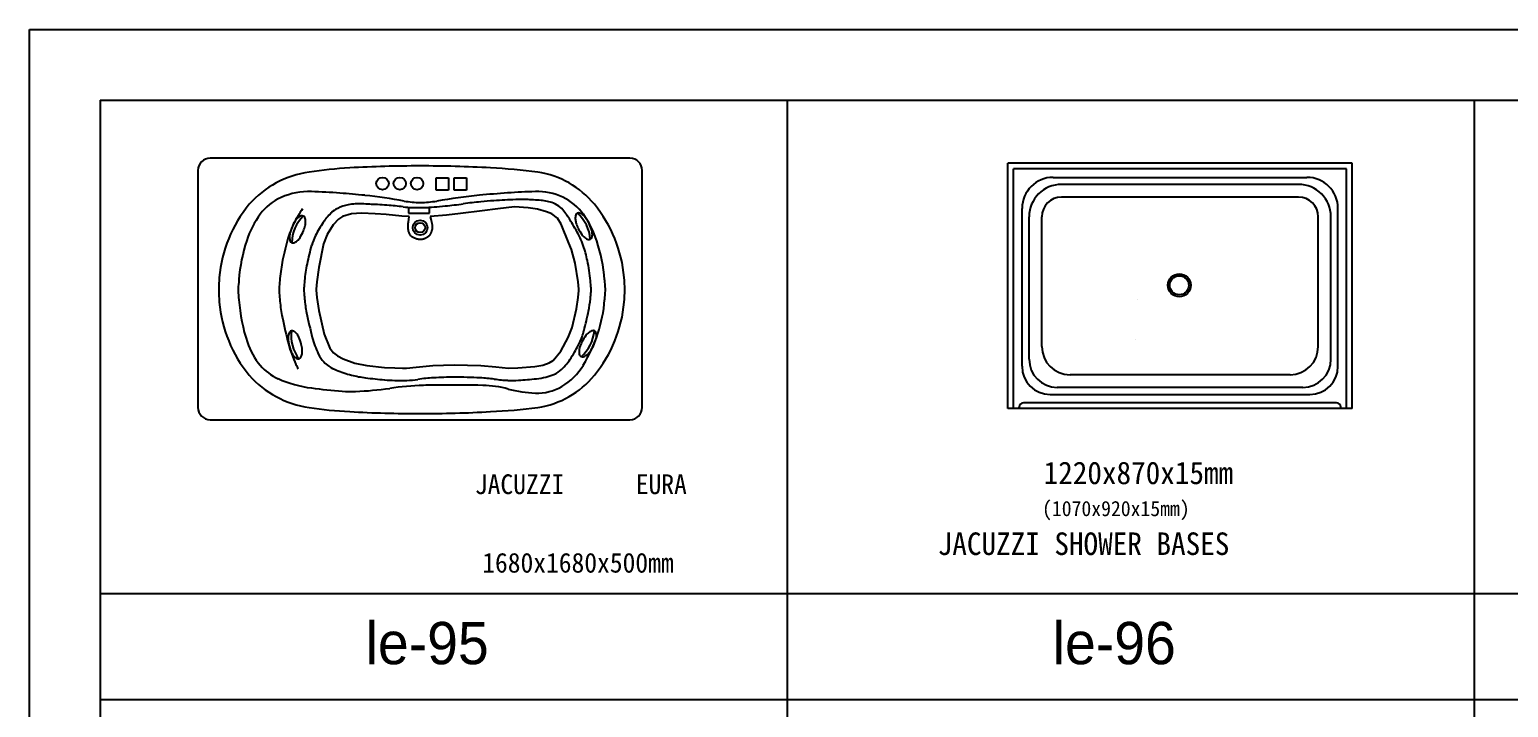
# Model space of a CAD drawing. Header units: inches. Extents: x -1249499 to 290957, y -589671 to 1013543.
# Drawn here: x -983681 to -979487, y 254249 to 256172 of the extents above; entities that cross this region are included whole.
import ezdxf

# ---------------------------------------------------------------- set-up
doc = ezdxf.new("R2010")
doc.units = ezdxf.units.IN
doc.header["$MEASUREMENT"] = 0
doc.layers.add('TOIL', color=9, linetype='Continuous')
doc.styles.get("Standard").update_dxf_attribs({"font": 'DotumChe.ttf'})
doc.styles.add('STYLE2', font='Dotum.ttf')

msp = doc.modelspace()

# ---------------------------------------------------------------- linework, layer by layer
at = {"color": 251}
for p, q in [((-983681, 256172.2), (-963793.2, 256172.2)), ((-983681, 242508), (-983681, 256172.2))]:
    msp.add_line(p, q, dxfattribs=at)
at = {"layer": 'TOIL', "color": 4}
for p, q in [((-983481, 255972.2), (-963993.2, 255972.2)), ((-983481, 255972.2), (-983481, 243471.1)), ((-981532.2, 255972.2), (-981532.2, 243471.1)), ((-979583.4, 255972.2), (-979583.4, 248871.5)), ((-983481, 254271.8), (-963993.2, 254271.8))]:
    msp.add_line(p, q, dxfattribs=at)
at = {"layer": 'TOIL', "color": 6}
for p, q in [((-981978.4, 255807.5), (-983168.4, 255807.5)), ((-980906, 255097), (-980906, 255793)), ((-979930, 255793), (-980906, 255793)), ((-979930, 255097), (-979930, 255793)), ((-983203.4, 255772.5), (-983203.4, 255100.5)), ((-982527.9, 255751.8), (-982492.9, 255751.8)), ((-982527.9, 255716.8), (-982527.9, 255751.8)), ((-982492.9, 255751.8), (-982492.9, 255716.8)), ((-982476.5, 255751.8), (-982441.5, 255751.8)), ((-982476.5, 255716.8), (-982476.5, 255751.8)), ((-982441.5, 255751.8), (-982441.5, 255716.8)), ((-981943.4, 255100.5), (-981943.4, 255772.5)), ((-980890, 255097), (-980890, 255777)), ((-979946, 255777), (-980890, 255777)), ((-980778, 255753), (-980058, 255753)), ((-979946, 255097), (-979946, 255777)), ((-982492.9, 255716.8), (-982527.9, 255716.8)), ((-982441.5, 255716.8), (-982476.5, 255716.8)), ((-980082, 255733), (-980754, 255733)), ((-980082, 255697), (-980754, 255697)), ((-982546.8, 255666.6), (-982605.8, 255666.6)), ((-982605.8, 255666.6), (-982605.8, 255651.4)), ((-982546.8, 255651.4), (-982546.8, 255666.6)), ((-982397, 255657.6), (-982458.5, 255650.2)), ((-982353.2, 255663.3), (-982397, 255657.6)), ((-982306, 255669.5), (-982353.2, 255663.3)), ((-982267.2, 255666.4), (-982306, 255669.5)), ((-982240, 255662.9), (-982267.2, 255666.4)), ((-982214.4, 255655.1), (-982240, 255662.9)), ((-982199.8, 255649.2), (-982214.4, 255655.1)), ((-980866, 255217), (-980866, 255665)), ((-979970, 255217), (-979970, 255665)), ((-982820, 255618.3), (-982837.1, 255590.6)), ((-982804.9, 255634.4), (-982820, 255618.3)), ((-982793.3, 255641.6), (-982804.9, 255634.4)), ((-982767.8, 255649.2), (-982793.3, 255641.6)), ((-982739.1, 255651.4), (-982767.8, 255649.2)), ((-982701.1, 255649.5), (-982739.1, 255651.4)), ((-982669.9, 255647.6), (-982701.1, 255649.5)), ((-982625.2, 255643.4), (-982669.9, 255647.6)), ((-982604.2, 255641.7), (-982625.2, 255643.4)), ((-982607.5, 255614.6), (-982607.3, 255617.9)), ((-982607.5, 255612), (-982607.5, 255614.6)), ((-982607.5, 255609.8), (-982607.5, 255612)), ((-982607.3, 255617.9), (-982606.9, 255622.1)), ((-982606.9, 255622.1), (-982606.2, 255627.3)), ((-982606.2, 255627.3), (-982605.3, 255633.7)), ((-982605.8, 255651.4), (-982546.8, 255651.4)), ((-982605.3, 255633.7), (-982604.2, 255641.7)), ((-982498.5, 255645.7), (-982545.1, 255642)), ((-982545.1, 255642), (-982544.3, 255639.2)), ((-982544.3, 255639.2), (-982543.7, 255636.8)), ((-982543.7, 255636.8), (-982543.2, 255634.8)), ((-982543.2, 255634.8), (-982542.8, 255633.1)), ((-982542.8, 255633.1), (-982542.4, 255631.6)), ((-982542.4, 255631.6), (-982542.1, 255630.4)), ((-982542.1, 255630.4), (-982541.8, 255629.3)), ((-982541.8, 255629.3), (-982541.6, 255628.3)), ((-982541.6, 255628.3), (-982541.4, 255627.5)), ((-982541.4, 255627.5), (-982541.2, 255626.6)), ((-982541.2, 255626.6), (-982541, 255625.9)), ((-982541, 255625.9), (-982540.8, 255625.2)), ((-982540.8, 255625.2), (-982540.7, 255624.5)), ((-982540.7, 255624.5), (-982540.5, 255623.9)), ((-982540.5, 255623.9), (-982540.4, 255623.3)), ((-982540.4, 255623.3), (-982540.3, 255622.7)), ((-982540.3, 255622.7), (-982540.1, 255622.1)), ((-982540.1, 255622.1), (-982540, 255621.6)), ((-982540, 255621.6), (-982539.9, 255621.1)), ((-982539.9, 255621.1), (-982539.8, 255620.6)), ((-982539.8, 255620.6), (-982539.7, 255620.1)), ((-982539.7, 255620.1), (-982539.6, 255619.6)), ((-982539.6, 255619.6), (-982539.6, 255619.1)), ((-982539.6, 255619.1), (-982539.5, 255618.7)), ((-982539.5, 255618.7), (-982539.4, 255618.3)), ((-982539.4, 255618.3), (-982539.3, 255617.8)), ((-982539.3, 255617.8), (-982539.3, 255617.4)), ((-982539.3, 255617.4), (-982539.2, 255617)), ((-982539.2, 255617), (-982539.2, 255616.6)), ((-982539.2, 255616.6), (-982539.1, 255616.3)), ((-982539.1, 255616.3), (-982539.1, 255615.9)), ((-982539.1, 255615.9), (-982539, 255615.6)), ((-982539, 255615.6), (-982539, 255615.2)), ((-982539, 255615.2), (-982538.9, 255614.9)), ((-982538.9, 255614.9), (-982538.9, 255614.6)), ((-982538.9, 255614.6), (-982538.9, 255614.2)), ((-982538.9, 255614.2), (-982538.9, 255613.9)), ((-982538.9, 255613.9), (-982538.8, 255613.6)), ((-982538.8, 255610.7), (-982538.9, 255610.5)), ((-982538.8, 255613.6), (-982538.8, 255613.3)), ((-982538.8, 255613.3), (-982538.8, 255613.1)), ((-982538.8, 255613.1), (-982538.8, 255612.8)), ((-982538.8, 255612.8), (-982538.8, 255612.5)), ((-982538.8, 255612.5), (-982538.8, 255612.2)), ((-982538.8, 255612.2), (-982538.8, 255612)), ((-982538.8, 255612), (-982538.8, 255611.7)), ((-982538.8, 255611.7), (-982538.8, 255611.5)), ((-982538.8, 255611.5), (-982538.8, 255611.2)), ((-982538.8, 255611.2), (-982538.8, 255611)), ((-982538.8, 255611), (-982538.8, 255610.7)), ((-982458.5, 255650.2), (-982498.5, 255645.7)), ((-982183.7, 255636.8), (-982199.8, 255649.2)), ((-982173.2, 255620.7), (-982183.7, 255636.8)), ((-982151.1, 255565.9), (-982173.2, 255620.7)), ((-980846, 255237), (-980846, 255641)), ((-980810, 255273), (-980810, 255641)), ((-980026, 255273), (-980026, 255641)), ((-979990, 255237), (-979990, 255641)), ((-982837.1, 255590.6), (-982847.3, 255564.9)), ((-982607.3, 255607.8), (-982607.5, 255609.8)), ((-982607, 255605.9), (-982607.3, 255607.8)), ((-982606.7, 255604), (-982607, 255605.9)), ((-982606.3, 255602.2), (-982606.7, 255604)), ((-982605.8, 255600.3), (-982606.3, 255602.2)), ((-982605.3, 255598.6), (-982605.8, 255600.3)), ((-982604.7, 255596.8), (-982605.3, 255598.6)), ((-982604, 255595.1), (-982604.7, 255596.8)), ((-982603.2, 255593.4), (-982604, 255595.1)), ((-982602.4, 255591.8), (-982603.2, 255593.4)), ((-982601.5, 255590.1), (-982602.4, 255591.8)), ((-982600.5, 255588.6), (-982601.5, 255590.1)), ((-982599.4, 255587.1), (-982600.5, 255588.6)), ((-982598.2, 255585.7), (-982599.4, 255587.1)), ((-982596.7, 255584.4), (-982598.2, 255585.7)), ((-982595.1, 255583.1), (-982596.7, 255584.4)), ((-982593.3, 255582), (-982595.1, 255583.1)), ((-982591.3, 255581), (-982593.3, 255582)), ((-982589.1, 255580.1), (-982591.3, 255581)), ((-982586.8, 255579.3), (-982589.1, 255580.1)), ((-982584.5, 255578.6), (-982586.8, 255579.3)), ((-982582.2, 255578.1), (-982584.5, 255578.6)), ((-982579.9, 255577.6), (-982582.2, 255578.1)), ((-982577.8, 255577.2), (-982579.9, 255577.6)), ((-982575.8, 255576.9), (-982577.8, 255577.2)), ((-982574.1, 255576.7), (-982575.8, 255576.9)), ((-982572.5, 255576.6), (-982574.1, 255576.7)), ((-982571.2, 255576.5), (-982572.5, 255576.6)), ((-982570, 255576.5), (-982571.2, 255576.5)), ((-982569, 255576.6), (-982570, 255576.5)), ((-982568, 255576.7), (-982569, 255576.6)), ((-982567.1, 255576.9), (-982568, 255576.7)), ((-982566.3, 255577.1), (-982567.1, 255576.9)), ((-982565.5, 255577.3), (-982566.3, 255577.1)), ((-982564.7, 255577.5), (-982565.5, 255577.3)), ((-982563.9, 255577.7), (-982564.7, 255577.5)), ((-982563.1, 255578), (-982563.9, 255577.7)), ((-982562.4, 255578.3), (-982563.1, 255578)), ((-982561.6, 255578.6), (-982562.4, 255578.3)), ((-982560.9, 255578.8), (-982561.6, 255578.6)), ((-982560.2, 255579.1), (-982560.9, 255578.8)), ((-982559.6, 255579.4), (-982560.2, 255579.1)), ((-982558.9, 255579.7), (-982559.6, 255579.4)), ((-982558.3, 255580), (-982558.9, 255579.7)), ((-982557.7, 255580.3), (-982558.3, 255580)), ((-982557.1, 255580.6), (-982557.7, 255580.3)), ((-982556.5, 255580.9), (-982557.1, 255580.6)), ((-982556, 255581.2), (-982556.5, 255580.9)), ((-982555.4, 255581.5), (-982556, 255581.2)), ((-982554.9, 255581.7), (-982555.4, 255581.5)), ((-982554.4, 255582), (-982554.9, 255581.7)), ((-982553.9, 255582.3), (-982554.4, 255582)), ((-982553.4, 255582.6), (-982553.9, 255582.3)), ((-982553, 255582.9), (-982553.4, 255582.6)), ((-982552.6, 255583.2), (-982553, 255582.9)), ((-982552.1, 255583.5), (-982552.6, 255583.2)), ((-982551.7, 255583.8), (-982552.1, 255583.5)), ((-982551.3, 255584), (-982551.7, 255583.8)), ((-982551, 255584.3), (-982551.3, 255584)), ((-982550.6, 255584.6), (-982551, 255584.3)), ((-982550.2, 255584.9), (-982550.6, 255584.6)), ((-982549.9, 255585.2), (-982550.2, 255584.9)), ((-982549.6, 255585.5), (-982549.9, 255585.2)), ((-982549.3, 255585.8), (-982549.6, 255585.5)), ((-982549, 255586), (-982549.3, 255585.8)), ((-982548.7, 255586.3), (-982549, 255586)), ((-982548.4, 255586.6), (-982548.7, 255586.3)), ((-982548.1, 255586.9), (-982548.4, 255586.6)), ((-982547.9, 255587.2), (-982548.1, 255586.9)), ((-982547.6, 255587.5), (-982547.9, 255587.2)), ((-982547.4, 255587.7), (-982547.6, 255587.5)), ((-982547.1, 255588), (-982547.4, 255587.7)), ((-982546.9, 255588.3), (-982547.1, 255588)), ((-982546.7, 255588.6), (-982546.9, 255588.3)), ((-982546.5, 255588.9), (-982546.7, 255588.6)), ((-982546.3, 255589.1), (-982546.5, 255588.9)), ((-982546.1, 255589.4), (-982546.3, 255589.1)), ((-982545.9, 255589.7), (-982546.1, 255589.4)), ((-982545.7, 255590), (-982545.9, 255589.7)), ((-982545.6, 255590.3), (-982545.7, 255590)), ((-982545.4, 255590.5), (-982545.6, 255590.3)), ((-982545.2, 255590.8), (-982545.4, 255590.5)), ((-982545.1, 255591.1), (-982545.2, 255590.8)), ((-982544.9, 255591.4), (-982545.1, 255591.1)), ((-982544.8, 255591.6), (-982544.9, 255591.4)), ((-982544.6, 255591.9), (-982544.8, 255591.6)), ((-982544.5, 255592.2), (-982544.6, 255591.9)), ((-982544.3, 255592.5), (-982544.5, 255592.2)), ((-982544.2, 255592.7), (-982544.3, 255592.5)), ((-982544.1, 255593), (-982544.2, 255592.7)), ((-982543.9, 255593.3), (-982544.1, 255593)), ((-982543.8, 255593.6), (-982543.9, 255593.3)), ((-982543.7, 255593.8), (-982543.8, 255593.6)), ((-982543.5, 255594.1), (-982543.7, 255593.8)), ((-982543.4, 255594.4), (-982543.5, 255594.1)), ((-982543.3, 255594.7), (-982543.4, 255594.4)), ((-982543.2, 255594.9), (-982543.3, 255594.7)), ((-982543, 255595.2), (-982543.2, 255594.9)), ((-982542.9, 255595.5), (-982543, 255595.2)), ((-982542.8, 255595.7), (-982542.9, 255595.5)), ((-982542.7, 255596), (-982542.8, 255595.7)), ((-982542.6, 255596.3), (-982542.7, 255596)), ((-982542.5, 255596.5), (-982542.6, 255596.3)), ((-982542.4, 255596.8), (-982542.5, 255596.5)), ((-982542.2, 255597.1), (-982542.4, 255596.8)), ((-982542.1, 255597.3), (-982542.2, 255597.1)), ((-982542, 255597.6), (-982542.1, 255597.3)), ((-982541.9, 255597.9), (-982542, 255597.6)), ((-982541.8, 255598.1), (-982541.9, 255597.9)), ((-982541.7, 255598.4), (-982541.8, 255598.1)), ((-982541.6, 255598.7), (-982541.7, 255598.4)), ((-982541.5, 255598.9), (-982541.6, 255598.7)), ((-982541.4, 255599.2), (-982541.5, 255598.9)), ((-982541.3, 255599.7), (-982541.4, 255599.4)), ((-982541.4, 255599.4), (-982541.4, 255599.2)), ((-982541.2, 255600), (-982541.3, 255599.7)), ((-982541.1, 255600.2), (-982541.2, 255600)), ((-982541, 255600.5), (-982541.1, 255600.2)), ((-982540.9, 255600.7), (-982541, 255600.5)), ((-982540.8, 255601), (-982540.9, 255600.7)), ((-982540.7, 255601.2), (-982540.8, 255601)), ((-982540.6, 255601.8), (-982540.7, 255601.5)), ((-982540.7, 255601.5), (-982540.7, 255601.2)), ((-982540.5, 255602), (-982540.6, 255601.8)), ((-982540.4, 255602.3), (-982540.5, 255602)), ((-982540.3, 255602.8), (-982540.4, 255602.5)), ((-982540.4, 255602.5), (-982540.4, 255602.3)), ((-982540.2, 255603), (-982540.3, 255602.8)), ((-982540.1, 255603.5), (-982540.2, 255603.3)), ((-982540.2, 255603.3), (-982540.2, 255603)), ((-982540, 255603.8), (-982540.1, 255603.5)), ((-982539.9, 255604.3), (-982540, 255604)), ((-982540, 255604), (-982540, 255603.8)), ((-982539.8, 255604.5), (-982539.9, 255604.3)), ((-982539.7, 255605), (-982539.8, 255604.8)), ((-982539.8, 255604.8), (-982539.8, 255604.5)), ((-982539.6, 255605.5), (-982539.7, 255605.3)), ((-982539.7, 255605.3), (-982539.7, 255605)), ((-982539.5, 255606), (-982539.6, 255605.7)), ((-982539.6, 255605.7), (-982539.6, 255605.5)), ((-982539.4, 255606.5), (-982539.5, 255606.2)), ((-982539.5, 255606.2), (-982539.5, 255606)), ((-982539.3, 255607), (-982539.4, 255606.7)), ((-982539.4, 255606.7), (-982539.4, 255606.5)), ((-982539.2, 255607.4), (-982539.3, 255607.2)), ((-982539.3, 255607.2), (-982539.3, 255607)), ((-982539.1, 255608.1), (-982539.2, 255607.9)), ((-982539.2, 255607.9), (-982539.2, 255607.7)), ((-982539.2, 255607.7), (-982539.2, 255607.4)), ((-982539, 255608.8), (-982539.1, 255608.6)), ((-982539.1, 255608.6), (-982539.1, 255608.4)), ((-982539.1, 255608.4), (-982539.1, 255608.1)), ((-982538.9, 255609.5), (-982539, 255609.3)), ((-982539, 255609.3), (-982539, 255609.1)), ((-982539, 255609.1), (-982539, 255608.8)), ((-982538.9, 255610.5), (-982538.9, 255610.3)), ((-982538.9, 255610.3), (-982538.9, 255610)), ((-982538.9, 255610), (-982538.9, 255609.8)), ((-982538.9, 255609.8), (-982538.9, 255609.5)), ((-982847.3, 255564.9), (-982860.3, 255497.3)), ((-982143.6, 255548.3), (-982151.1, 255565.9)), ((-982133.1, 255510), (-982143.6, 255548.3)), ((-982860.3, 255497.3), (-982866.3, 255456.4)), ((-982125.2, 255456.4), (-982133.1, 255510)), ((-982866.3, 255456.4), (-982868.1, 255435.5)), ((-982123.4, 255435.5), (-982125.2, 255456.4)), ((-982868.1, 255435.5), (-982868.2, 255434.1)), ((-982868.2, 255434.1), (-982868.1, 255432.6)), ((-982868.1, 255432.6), (-982866.3, 255411.9)), ((-982866.3, 255411.9), (-982861, 255375.7)), ((-982129.9, 255380.5), (-982125.2, 255412)), ((-982125.2, 255412), (-982123.5, 255432)), ((-982123.5, 255432), (-982123.4, 255434.1)), ((-982123.4, 255434.1), (-982123.4, 255435.5)), ((-980538.4, 255407), (-980538.4, 255407)), ((-982861, 255375.7), (-982845.2, 255307.8)), ((-982142.3, 255327.6), (-982129.9, 255380.5)), ((-982153, 255298.4), (-982142.3, 255327.6)), ((-982845.2, 255307.8), (-982829, 255268.8)), ((-982174.2, 255260.3), (-982153, 255298.4)), ((-980545.3, 255293), (-980545.3, 255293)), ((-982829, 255268.8), (-982819, 255255.3)), ((-982819, 255255.3), (-982807.2, 255246.4)), ((-982807.2, 255246.4), (-982791.7, 255238.6)), ((-982791.7, 255238.6), (-982758.9, 255225.8)), ((-982207, 255226.5), (-982196.3, 255233.5)), ((-982196.3, 255233.5), (-982174.2, 255260.3)), ((-982758.9, 255225.8), (-982724.2, 255219.2)), ((-982724.2, 255219.2), (-982674.6, 255213.7)), ((-982674.6, 255213.7), (-982644.7, 255212.3)), ((-982644.7, 255212.3), (-982622.9, 255212.1)), ((-982622.9, 255212.1), (-982612.2, 255212.2)), ((-982612.2, 255212.2), (-982584.5, 255214.6)), ((-982584.5, 255214.6), (-982537.4, 255219.3)), ((-982537.4, 255219.3), (-982476.5, 255221.1)), ((-982476.5, 255221.1), (-982401.3, 255219.3)), ((-982401.3, 255219.3), (-982358.2, 255215.4)), ((-982358.2, 255215.4), (-982322.8, 255212.2)), ((-982322.8, 255212.2), (-982296.2, 255212.4)), ((-982296.2, 255212.4), (-982247.7, 255216.5)), ((-982247.7, 255216.5), (-982225.1, 255220.6)), ((-982225.1, 255220.6), (-982207, 255226.5)), ((-980106, 255193), (-980730, 255193)), ((-980070, 255157), (-980766, 255157)), ((-979974, 255113), (-980862, 255113)), ((-980786, 255137), (-980050, 255137)), ((-983168.4, 255065.5), (-981978.4, 255065.5)), ((-979930, 255097), (-980906, 255097)), ((-980874, 255097), (-980874, 255101)), ((-979962, 255097), (-979962, 255101))]:
    msp.add_line(p, q, dxfattribs=at)
at = {"layer": 'TOIL', "color": 5}
msp.add_line((-983481, 254572.2), (-963993.2, 254572.2), dxfattribs=at)
at = {"layer": 'TOIL', "color": 6}
for centre, radius in [((-982680, 255735.3), 17.5), ((-982631, 255735.3), 17.5), ((-982582, 255735.3), 17.5), ((-982573.3, 255610.3), 21), ((-982573.3, 255610.3), 14), ((-980420, 255446.9), 32.4), ((-980420, 255446.9), 27)]:
    msp.add_circle(centre, radius, dxfattribs=at)
for centre, radius, start, end in [((-983168.4, 255772.5), 35, 90, 180), ((-982705.7, 254567.5), 1214.2, 93.1798, 98.6555), ((-982573.4, 252186.7), 3598.7, 90, 93.1798), ((-982573.4, 252186.7), 3598.7, 86.8202, 90), ((-982452.1, 254139.4), 1642.3, 82.5604, 87.2685), ((-981978.4, 255772.5), 35, 0, 90), ((-982848.7, 255490.3), 280.4, 98.145, 138.3609), ((-982278.2, 255513.3), 257.5, 39.3555, 81.3445), ((-980778, 255665), 88, 90, 180), ((-980058, 255665), 88, 360, 90), ((-982907.8, 255561.1), 147.6, 113.9065, 143.8135), ((-982888.9, 255518.3), 194.4, 87.918, 113.9065), ((-982971, 253258.7), 2455.5, 86.0205, 87.918), ((-982930.3, 253844.8), 1868, 83.845, 86.0205), ((-982897.8, 254145.5), 1565.5, 79.722, 83.845), ((-982215.4, 253839.5), 1872.2, 95.8217, 99.5504), ((-982165.8, 253353), 2361.2, 93.8681, 95.8217), ((-982172.6, 253452.7), 2261.2, 91.8718, 93.8681), ((-982240.9, 255543.5), 169.4, 64.6239, 91.8718), ((-982233.2, 255559.8), 151.3, 35.763, 64.6239), ((-980754, 255641), 92, 90, 180), ((-980754, 255641), 56, 90, 180), ((-980082, 255641), 92, 360, 90), ((-980082, 255641), 56, 360, 90), ((-982764.6, 255435.7), 379.8, 140.6445, 174.9575), ((-982664.7, 255488.8), 298.4, 144.1861, 153.1005), ((-982774.9, 255600.1), 72.5, 116.3742, 134.4385), ((-982757.2, 255564.5), 112.3, 100.3326, 116.3742), ((-982745.3, 255499.3), 178.6, 87.6248, 100.3326), ((-982872.2, 252441), 3239.5, 86.8583, 87.6248), ((-982765.5, 254384.1), 1293.5, 85.6453, 86.8583), ((-982767.8, 254353.4), 1324.3, 83.6488, 85.6453), ((-982572.6, 256107.8), 440.9, 263.6488, 267.1092), ((-982572.9, 255937.6), 255.8, 259.722, 269.9336), ((-982579.3, 255974.9), 307.8, 267.1092, 272.7525), ((-982572.8, 255963.9), 282, 269.9336, 279.5504), ((-982627, 256966.5), 1300.7, 272.7525, 275.4971), ((-982620.5, 256899.4), 1233.2, 275.4971, 277.9125), ((-982294.9, 254556.4), 1132.3, 95.3917, 97.9125), ((-982288.1, 254484.5), 1204.5, 93.6175, 95.3917), ((-982153.8, 252360.8), 3332.5, 92.5509, 93.6175), ((-982285.2, 255311.1), 379.3, 88.0672, 92.5509), ((-982298.4, 254920.1), 770.4, 84.9217, 88.0672), ((-982242.5, 255549.4), 138.7, 70.0235, 84.9217), ((-982215.7, 255623.3), 60, 47.2964, 70.0235), ((-982241.7, 255595.1), 98.5, 36.3894, 47.2964), ((-982440.5, 255448.6), 345.4, 30.5716, 36.3894), ((-982372.8, 255435.7), 379.8, 5.0425, 39.3555), ((-982812.9, 255491.7), 265.2, 143.8135, 161.9563), ((-982706.7, 255510.2), 251.2, 153.1005, 163.9514), ((-982787.4, 255551.6), 161, 156.8773, 164.4978), ((-982829.5, 255566.4), 107.7, 134.4047, 179.3574), ((-982856.5, 255581.1), 85.9, 146.4463, 156.881), ((-982885.5, 255600.3), 51.2, 132.9108, 146.4463), ((-982901.5, 255617.5), 27.7, 109.8543, 132.9108), ((-982908.1, 255635.8), 8.24, 66.881, 109.8543), ((-982908.1, 255635.8), 8.24, 23.9078, 66.881), ((-982983.2, 255635.2), 85.9, 336.881, 347.3158), ((-982925.9, 255628), 27.7, 0.8512, 23.9078), ((-982949.3, 255627.6), 51.2, 347.3158, 0.8512), ((-982555.2, 255428.1), 352.9, 146.1075, 153.1005), ((-982704.6, 255528.4), 173, 134.4385, 146.1075), ((-982779.3, 255248.4), 738.9, 26.81, 30.5716), ((-982105.6, 255637), 27.7, 159.5304, 182.587), ((-982082.1, 255638.1), 51.2, 182.587, 196.1224), ((-982123.8, 255643.8), 8.24, 116.5572, 159.5304), ((-982048.7, 255647.8), 85.9, 196.1224, 206.5572), ((-982123.8, 255643.8), 8.24, 73.584, 116.5572), ((-982198.1, 255569.8), 107.7, 4.0808, 49.0336), ((-982129.3, 255625.2), 27.7, 50.5274, 73.584), ((-982144.2, 255607.1), 51.2, 36.992, 50.5274), ((-982333.5, 255487.5), 275, 18.0437, 35.763), ((-982171.9, 255586.2), 85.9, 26.5572, 36.992), ((-982239.1, 255552.6), 161, 18.9404, 26.5609), ((-982601.3, 255422.7), 487.8, 161.9563, 175.3091), ((-982201.9, 255364.9), 776.6, 163.9514, 168.6282), ((-982892.7, 255583.4), 51.2, 167.3158, 180.8512), ((-982916.2, 255583.1), 27.7, 180.8512, 203.9078), ((-982934, 255575.2), 8.24, 203.9078, 246.881), ((-982940.6, 255593.5), 27.7, 289.8543, 312.9108), ((-982956.6, 255610.7), 51.2, 312.9108, 326.4463), ((-983052.3, 255664.7), 161, 329.2643, 336.8847), ((-982720.9, 255512.2), 167, 153.1005, 163.2713), ((-981981.5, 255681.3), 161, 206.5535, 214.174), ((-982278.9, 255501.3), 178.3, 19.1475, 26.81), ((-982073.9, 255621.7), 51.2, 216.992, 230.5274), ((-982088.8, 255603.5), 27.7, 230.5274, 253.584), ((-982094.3, 255584.9), 8.24, 253.584, 296.5572), ((-982094.3, 255584.9), 8.24, 296.5572, 339.5304), ((-982136, 255590.6), 51.2, 2.587, 16.1224), ((-982112.5, 255591.7), 27.7, 339.5304, 2.587), ((-982531.6, 255423), 483.3, 4.6999, 18.0437), ((-982934, 255575.2), 8.24, 246.881, 289.8543), ((-982325.4, 255393.3), 580.1, 163.2713, 168.6282), ((-982420.2, 255452.2), 327.8, 11.3718, 19.1475), ((-982471.8, 255419.2), 501.2, 168.6282, 174.6158), ((-982438.8, 255416.1), 464.4, 168.6282, 174.6158), ((-982642.4, 255407.5), 554.5, 5.3948, 11.3718), ((-982746.3, 255434.1), 398.2, 174.9575, 180), ((-979245.8, 255147.4), 3854.5, 175.3091, 175.6986), ((-982850.2, 255434.1), 123, 175.4905, 180), ((-981500.5, 255327.7), 1476.8, 174.6158, 175.4905), ((-981500.5, 255327.7), 1406.8, 174.6158, 175.4905), ((-983474.3, 255329), 1390.1, 4.5092, 5.3948), ((-985796.9, 255154.6), 3759.7, 4.3014, 4.6999), ((-982391.1, 255434.1), 398.2, 0, 5.0425), ((-982746.3, 255434.1), 398.2, 180, 185.0425), ((-983058, 255434.1), 31.6, 175.6986, 180), ((-983058, 255434.1), 31.6, 180, 184.3014), ((-979245.9, 255720.8), 3854.5, 184.3014, 184.6909), ((-982558.3, 255449.1), 531, 184.6909, 198.0437), ((-982848.6, 255434.1), 124.6, 180, 184.5095), ((-981558.8, 255535.8), 1418.4, 184.5095, 185.4167), ((-982515.9, 255445.1), 457, 185.4167, 191.3718), ((-982850.2, 255434.1), 53, 175.4905, 180), ((-982848.6, 255434.1), 54.6, 180, 184.5095), ((-981558.8, 255535.8), 1348.4, 184.5095, 185.4167), ((-982515.9, 255445.1), 387, 185.4167, 191.3718), ((-982438.6, 255442.7), 349.8, 348.611, 354.4102), ((-983199.6, 255517.2), 1114.5, 354.4102, 355.4736), ((-982150.5, 255434.1), 62.1, 355.4736, 359.9805), ((-982141.6, 255434.1), 53.2, 359.9805, 4.5092), ((-982470.3, 255440.4), 421.8, 341.9563, 355.2657), ((-985474.4, 255689.2), 3436.3, 355.2657, 355.6986), ((-982082.6, 255434.1), 34.8, 355.6986, 0), ((-982080, 255434.1), 32.3, 360, 4.3014), ((-982391.1, 255434.1), 398.2, 354.9575, 0), ((-982764.6, 255432.5), 379.8, 185.0425, 219.3555), ((-981687.3, 255611.7), 1232.1, 191.3718, 194.7083), ((-982969.8, 255549.7), 891.8, 344.9797, 348.611), ((-982372.8, 255432.5), 379.8, 320.6445, 354.9575), ((-981687.3, 255611.7), 1302.1, 191.3718, 194.7083), ((-982936.3, 255309.9), 8.24, 105.33, 148.3032), ((-982831.4, 255303.8), 107.7, 172.5187, 217.4715), ((-982936.3, 255309.9), 8.24, 62.3567, 105.33), ((-982945.3, 255292.7), 27.7, 39.3002, 62.3567), ((-982312.3, 255373.2), 211, 334.8417, 344.9797), ((-982186.4, 255326.7), 107.7, 310.1655, 355.1183), ((-982077.4, 255291.4), 27.7, 105.2803, 128.3368), ((-982082.6, 255310.2), 8.24, 62.307, 105.2803), ((-982082.6, 255310.2), 8.24, 19.3338, 62.307), ((-982881.6, 255343.7), 190.9, 198.0437, 220.4062), ((-982896.5, 255296.2), 51.2, 171.3598, 184.8952), ((-982787.9, 255313.4), 161, 187.7132, 195.3337), ((-982919.8, 255299.7), 27.7, 148.3032, 171.3598), ((-982609.8, 255369.6), 348.4, 194.7083, 204.9909), ((-982963.5, 255277.8), 51.2, 25.7647, 39.3002), ((-983065.7, 255237.3), 161, 15.3263, 22.9467), ((-982993.3, 255257.1), 85.9, 4.8952, 15.33), ((-982609.8, 255369.6), 278.4, 194.7083, 204.9909), ((-982443, 255434.6), 355.3, 327.034, 334.8417), ((-982038.2, 255246.4), 85.9, 152.307, 162.7418), ((-981971.7, 255211.5), 161, 144.6903, 152.3107), ((-982478.7, 255443.2), 430.6, 328.7841, 341.9563), ((-982062.9, 255273), 51.2, 128.3368, 141.8722), ((-982226.7, 255345.4), 161, 332.3033, 339.9238), ((-982124.3, 255305.3), 51.2, 342.7418, 356.2772), ((-982100.9, 255303.7), 27.7, 356.2772, 19.3338), ((-982860.4, 255293.6), 85.9, 195.33, 205.7647), ((-982891.7, 255278.4), 51.2, 205.7647, 219.3002), ((-982909.8, 255263.6), 27.7, 219.3002, 242.3567), ((-982918.9, 255246.4), 8.24, 242.3567, 285.33), ((-982918.9, 255246.4), 8.24, 285.33, 328.3032), ((-982935.4, 255256.6), 27.7, 328.3032, 351.3598), ((-982958.6, 255260.1), 51.2, 351.3598, 4.8952), ((-982786, 255287.5), 84, 204.9909, 223.7662), ((-982301.7, 255343), 186.9, 313.9231, 327.034), ((-982071.4, 255256.7), 51.2, 162.7418, 176.2772), ((-982094.9, 255258.3), 27.7, 176.2772, 199.3338), ((-982113.2, 255251.8), 8.24, 199.3338, 242.307), ((-982113.2, 255251.8), 8.24, 242.307, 285.2803), ((-982118.3, 255270.6), 27.7, 285.2803, 308.3368), ((-982132.9, 255289), 51.2, 308.3368, 321.8722), ((-982160.2, 255310.5), 85.9, 321.8722, 332.307), ((-980766, 255237), 80, 180, 270), ((-980730, 255273), 80, 180, 270), ((-980106, 255273), 80, 270, 0), ((-980070, 255237), 80, 270, 0), ((-982848.7, 255378), 280.4, 221.6391, 261.855), ((-982918.3, 255312.5), 142.8, 220.4062, 246.0927), ((-982786, 255287.5), 154, 204.9909, 210.3806), ((-982787.7, 255285.8), 81.6, 223.7662, 237.2742), ((-982764.5, 255322), 124.6, 237.2742, 248.1956), ((-982673.7, 255548.9), 369, 248.1956, 255.1786), ((-982691.4, 255481.8), 299.6, 255.1786, 262.9294), ((-982278.2, 255354.9), 257.5, 278.6555, 320.6445), ((-982256.5, 255347.1), 165.4, 283.9387, 292.3049), ((-982220, 255258.2), 69.3, 292.3049, 313.9231), ((-982258.7, 255309.9), 173.5, 300.119, 328.7841), ((-980786, 255217), 80, 180, 270), ((-980050, 255217), 80, 270, 360), ((-982838.2, 255493.2), 340.4, 246.0927, 262.6456), ((-982656.9, 256897.5), 1756.3, 262.6456, 265.52), ((-982796.8, 256145.3), 1000.3, 272.2973, 277.8914), ((-982546.2, 256652.5), 1479.3, 262.9294, 265.0513), ((-982638.9, 255582.6), 405.4, 265.0513, 269.1052), ((-982527.5, 254202), 961.6, 92.1857, 97.8914), ((-982623.7, 256554.2), 1377.1, 269.1052, 270), ((-982623.7, 255632.3), 455.2, 270, 271.5564), ((-982619, 255458), 280.9, 271.5564, 278.1071), ((-982504, 254651.2), 534.1, 93.358, 98.1071), ((-982506.5, 253652.1), 1511.9, 90, 92.1857), ((-982476.5, 254181.6), 1004.5, 90, 93.358), ((-982506.5, 249562.6), 5601.4, 88.8645, 90), ((-982476.5, 253617), 1569.1, 87.3134, 90), ((-982424.1, 254733.8), 451, 82.2065, 87.3134), ((-982401.5, 254860.8), 302.1, 74.9741, 88.8645), ((-982306.1, 255595.6), 418.7, 262.2065, 267.5069), ((-982311.2, 255479.6), 302.7, 267.5069, 273.2038), ((-982234.6, 255482.5), 341.6, 254.9741, 268.0338), ((-982342.5, 256038.9), 862.8, 273.2038, 276.5772), ((-982241.5, 255280.2), 139.2, 268.0338, 300.119), ((-982268.1, 255393.8), 213.5, 276.5772, 283.9387), ((-982769.4, 255461.8), 316.2, 265.52, 272.2973), ((-980862, 255101), 12, 90, 180), ((-979974, 255101), 12, 0, 90), ((-983168.4, 255100.5), 35, 180, 270), ((-982705.7, 256300.8), 1214.2, 261.3445, 266.8202), ((-982573.4, 258681.6), 3598.7, 266.8202, 270), ((-982573.4, 258681.6), 3598.7, 270, 273.1798), ((-982452.1, 256728.9), 1642.3, 272.7315, 277.4396), ((-981978.4, 255100.5), 35, 270, 0)]:
    msp.add_arc(centre, radius, start, end, dxfattribs=at)

# ---------------------------------------------------------------- texts
for s, height, p in [('1220x870x15mm', 64, (-980804.9, 254882.8)), ('JACUZZI ', 56, (-982417.9, 254854.6)), ('EURA', 56, (-981961.6, 254854.6)), ('(1070x920x15mm)', 43.2, (-980809.3, 254792)), ('JACUZZI SHOWER BASES ', 64, (-981105.2, 254681.8)), ('1680x1680x500mm', 56, (-982397.1, 254631.9))]:
    msp.add_text(s, height=height, dxfattribs=at).set_placement(p)
at = {"layer": 'TOIL', "color": 7, "style": 'STYLE2'}
for s, p in [('le-95', (-982727.8, 254372)), ('le-96', (-980779, 254372))]:
    msp.add_text(s, height=120, dxfattribs=at).set_placement(p)

doc.saveas('drawing.dxf')
